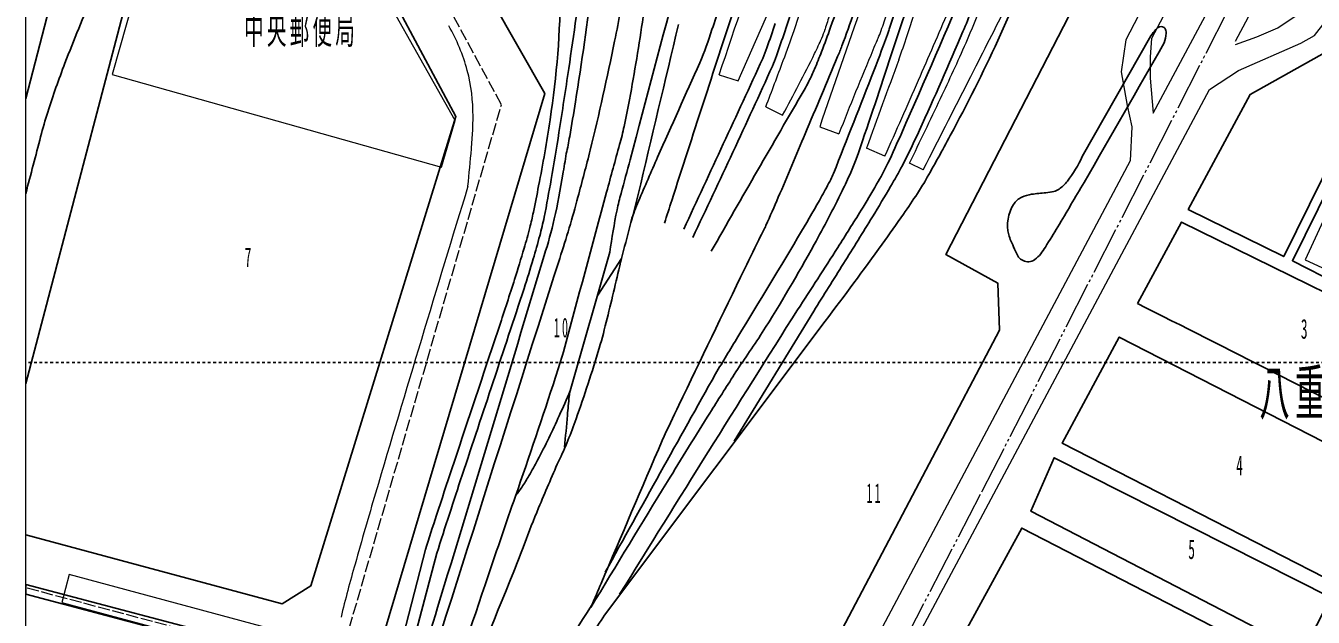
# Model space of a CAD drawing. Units: millimetres, scale not verified. Extents: x -73 to 77, y -72 to 79.
# Drawn here: x -73.02 to -25.62, y 19.28 to 41.07 of the extents above; entities that cross this region are included whole.
import ezdxf
from ezdxf.enums import TextEntityAlignment as Align

# ---------------------------------------------------------------- set-up
doc = ezdxf.new("R2010")
doc.units = ezdxf.units.MM
doc.header["$LTSCALE"] = 0.25
for name, pattern in [('USER1', [0.70556, 0.35278, -0.35278]), ('USER2', [8.8195, 7.0556, -0.35278, 0.35278, -0.35278, 0.35278, -0.35278]), ('USER3', [2.11668, 1.7639, -0.35278])]:
    doc.linetypes.add(name, pattern=pattern)
for name, color, linetype in [('0-0_01 グリッド', 7, 'USER1'), ('0-4_05 町名', 7, 'Continuous'), ('0-6_07 街区符号', 7, 'Continuous'), ('0-8_09 鉄道地下', 7, 'Continuous'), ('1-3_20 鉄道', 7, 'Continuous'), ('1-8_25 分離帯等', 7, 'Continuous'), ('1-9_26 道路', 7, 'Continuous')]:
    doc.layers.add(name, color=color, linetype=linetype)
for name, color, linetype, lineweight in [('0-2_03 施設名・公園名', 7, 'Continuous', 18), ('0-7_08 地下鉄', 7, 'Continuous', 18), ('0-B_12 区界', 30, 'USER2', 18), ('0-C_13 町界', 30, 'USER3', 18), ('0-D_14 公・官庁施設', 7, 'Continuous', 18), ('0-F_16 学校', 4, 'Continuous', 18), ('1-1_18 高速分離帯', 5, 'Continuous', 18), ('1-2_19 鉄道駅', 6, 'Continuous', 18)]:
    doc.layers.add(name, color=color, linetype=linetype, lineweight=lineweight)
doc.styles.add('ＭＳ ゴシック', font='')
doc.styles.get('ＭＳ ゴシック').set_extended_font_data('MS Gothic')

msp = doc.modelspace()

# ---------------------------------------------------------------- linework, layer by layer
at = {"layer": '0-0_01 グリッド'}
msp.add_line((76.9889, 28.661), (-73.0153, 28.661), dxfattribs=at)
at = {"layer": '0-2_03 施設名・公園名'}
msp.add_lwpolyline([(76.9889, -71.1492), (-73.0153, -71.1492), (-73.0153, 78.6565), (76.9889, 78.6565)], close=True, dxfattribs=at)
at = {"layer": '0-7_08 地下鉄', "color": 1}
for centre, radius, start, end in [((-63.8286, 37.462), 7.334, 15.47088, 29.43466), ((-62.9579, 37.7913), 6.4076, 359.42838, 14.70963), ((-66.9428, 37.705), 10.3921, 357.20866, 0.12349), ((-74.0024, 38.0629), 17.4608, 354.95549, 357.1636), ((-1831.9664, 199.7581), 1782.8454, 354.70263, 354.74686), ((990.1437, -286.2939), 1095.1198, 162.93056, 163.54798), ((175.9884, -45.5635), 246.1206, 163.61675, 164.25021), ((-13.8007, 7.7488), 48.9864, 164.01044, 166.38263)]:
    msp.add_arc(centre, radius, start, end, dxfattribs=at)
at = {"layer": '0-8_09 鉄道地下'}
for centre, radius, start, end in [((-8.5759, 15.4536), 67.4972, 156.61952, 158.96169), ((-38.8625, 27.1786), 35.0204, 159.07736, 162.19474), ((-55.3346, 32.5332), 17.7, 162.39305, 165.4488), ((-422.7359, 127.8361), 361.8608, 345.11665, 345.45859)]:
    msp.add_arc(centre, radius, start, end, dxfattribs=at)
at = {"layer": '0-B_12 区界'}
msp.add_lwpolyline([(-73.0153, -29.6738), (-70.0491, -26.968), (-64.8531, -18.0245), (-59.642, -9.1526), (-54.9677, -1.7443), (-47.6475, 5.3113), (-43.8917, 12.1971), (-37.8062, 23.9274), (-25.6353, 47.74)], dxfattribs=at)
at = {"layer": '0-C_13 町界'}
msp.add_line((-61.5603, 17.3124), (-73.0153, 20.3672), dxfattribs=at)
msp.add_lwpolyline([(-61.5603, 17.3124), (-55.5051, 38.1557), (-64.9124, 55.5012), (-63.4427, 61.3803), (-73.0153, 64.0072)], dxfattribs=at)
at = {"layer": '0-D_14 公・官庁施設'}
msp.add_lwpolyline([(-60.9002, 44.1478), (-67.9296, 45.9834), (-69.8355, 39.2733), (-57.7059, 35.8613), (-57.207, 37.5811)], close=True, dxfattribs=at)
at = {"layer": '0-F_16 学校'}
msp.add_lwpolyline([(-25.9192, 32.4485), (-23.1431, 31.1683), (-22.5767, 32.3962), (-24.3385, 33.2085), (-22.7531, 36.6461), (-20.8183, 35.7531), (-20.1252, 37.2552), (-23.0756, 38.6153)], close=True, dxfattribs=at)
at = {"layer": '1-1_18 高速分離帯'}
for points in [[(-30.7303, 42.1989), (-31.5695, 40.5983), (-31.6257, 39.9258), (-31.6257, 39.1414), (-31.5133, 37.8525), (-20.5234, 58.3868), (-21.4839, 58.024), (-22.4365, 57.6316), (-22.9405, 57.2396), (-23.1086, 56.7352), (-23.1886, 56.5829)], [(-28.4872, 40.3744), (-27.7027, 40.6541), (-26.9183, 40.9903), (-26.2461, 41.4389), (-25.8537, 41.9991), (-23.8338, 44.853), (-23.0828, 45.3574), (-22.1209, 45.6468), (-21.1256, 45.6392), (-21.6658, 46.415), (-21.9459, 47.1437), (-22.0996, 48.4986), (-21.9314, 49.1711), (-21.6514, 50.4038), (-21.3713, 51.4683), (-21.4271, 52.6452), (-21.4174, 53.76), (-28.4927, 40.4901)], [(-51.4144, 1.9665), (-50.5638, 2.9287), (-48.6449, 4.8731), (-42.6114, 13.8129), (-41.8428, 15.3518), (-41.8814, 15.38), (-29.439, 38.7159), (-28.3752, 39.4214), (-26.078, 40.4302), (-25.5736, 40.7106), (-25.1812, 41.2146), (-23.2375, 44.3486), (-22.5092, 44.6849), (-21.7675, 44.811), (-21.2631, 44.699), (-20.0528, 44.0276)], [(-31.4658, 42.5892), (-32.5221, 40.5421), (-32.6902, 39.3656), (-32.4659, 38.133), (-32.2978, 37.3482), (-32.3612, 36.0948), (-43.5506, 15.0259), (-44.0419, 14.291), (-44.5431, 14.0258), (-46.1585, 13.8077), (-48.0482, 13.9834)]]:
    msp.add_lwpolyline(points, dxfattribs=at)
at = {"layer": '1-2_19 鉄道駅'}
for p, q in [((-45.7713, 38.0844), (-45.1539, 37.7757)), ((-43.789, 37.3482), (-43.0834, 37.0836)), ((-41.3857, 36.2678), (-42.0692, 36.5544)), ((-39.9746, 35.7607), (-40.4817, 36.0032))]:
    msp.add_line(p, q, dxfattribs=at)
msp.add_lwpolyline([(-47.4911, 39.2585), (-46.7856, 39.0377), (-45.2862, 42.4773)], dxfattribs=at)
msp.add_lwpolyline([(-53.0701, 15.9127), (-71.4147, 20.8516), (-71.6896, 19.8297), (-53.3451, 14.8908)], close=True, dxfattribs=at)
for centre, radius, start, end in [((-558.1898, 213.3082), 545.6384, 341.55839, 342.09399), ((-1935.2568, 678.0683), 1992.9218, 341.30446, 341.46878), ((-91.5939, 63.4294), 57.946, 336.6284, 339.75953), ((518.0025, -155.0841), 593.8349, 160.63199, 161.09196), ((-421.2771, 234.8092), 430.1043, 332.98166, 333.36967), ((-57.7547, 45.4345), 13.7912, 340.77673, 343.3948), ((-29.3361, 36.6974), 14.8731, 161.22673, 163.41743), ((-57.6435, 46.73), 17.1413, 339.82823, 342.01824), ((-325.9086, 164.5167), 312.0838, 336.29761, 336.808), ((-96.72, 58.9007), 55.0177, 339.67321, 340.89543), ((-46.1882, 41.7087), 2.7084, 336.09132, 343.55867), ((-44.7026, 41.9556), 3.3478, 334.92848, 340.15479), ((-55.4733, 45.6732), 12.8043, 333.90144, 336.712), ((-37.0469, 38.2868), 5.1419, 154.04824, 158.54836), ((-76.1896, 52.4728), 37.5123, 340.28048, 341.71262), ((-98.6303, 66.7629), 65.728, 334.42736, 336.39416), ((-100.6212, 68.1003), 63.2155, 331.33404, 333.64848), ((129.8889, -31.2865), 185.9943, 157.40765, 158.43278), ((1371.5021, -478.2841), 1504.4077, 159.85557, 159.98781), ((-167.5522, 84.9908), 130.502, 338.93479, 339.73464), ((-2797.0304, 1438.6942), 3093.4737, 333.03064, 333.10673), ((-517.1777, 248.189), 520.8537, 335.99146, 336.32767), ((-361.028, 190.5946), 355.8771, 334.25316, 334.67921)]:
    msp.add_arc(centre, radius, start, end, dxfattribs=at)
at = {"layer": '1-3_20 鉄道'}
for p, q in [((-52.9757, 27.6167), (-51.5157, 32.7317)), ((-51.9615, 31.1445), (-51.0871, 32.4974)), ((-44.0095, 30.5572), (-46.942, 25.7726)), ((-43.5906, 30.1823), (-51.7045, 19.3564)), ((-58.3033, 21.7728), (-59.9211, 15.4538)), ((-59.5394, 15.3807), (-57.883, 21.6391))]:
    msp.add_line(p, q, dxfattribs=at)
for centre, radius, start, end in [((-17697.366, 5930.8905), 18613.019, 341.54829, 341.61315), ((-8928.0358, 2990.6779), 9363.5635, 341.63776, 341.72324), ((-2309.1073, 369.4521), 2280.0817, 351.6792, 351.77545), ((-178.8536, 84.9871), 140.8704, 341.73917, 342.77461), ((-230.6969, 66.1706), 180.0924, 351.08397, 352.49939), ((1079.6042, -260.8944), 1168.7437, 164.9375, 165.27738), ((-183.1151, 86.6383), 142.8729, 341.33842, 342.12566), ((-383.0307, 188.5215), 374.2526, 336.13741, 337.08966), ((-85.3181, 42.503), 31.982, 351.18803, 359.96878), ((-91.571, 58.1318), 51.1353, 340.44028, 342.12177), ((-145.9018, 86.6048), 116.7253, 336.92089, 337.77941), ((-68.5184, 55.0322), 34.4873, 335.123, 338.31761), ((2187.8725, -687.4148), 2350.7448, 161.92909, 162.11198), ((-105.6706, 51.6839), 55.472, 348.37048, 349.58904), ((-140.2079, 54.6497), 90.8928, 349.6644, 351.6131), ((-114.2043, 66.6667), 75.9488, 339.70707, 340.70149), ((2276.47, -513.9136), 2390.7734, 166.57619, 166.7302), ((-68.325, 47.6815), 21.6533, 338.36798, 341.81051), ((-79.7876, 52.2381), 36.102, 340.60148, 342.11521), ((-80.1985, 52.3909), 36.9697, 340.34705, 341.80394), ((-76.615, 52.7944), 35.2555, 338.91411, 340.47643), ((-87.0167, 57.1029), 48.5585, 338.61889, 340.55017), ((-178.8336, 100.4788), 152.46, 335.48415, 336.97566), ((-158.3005, 62.282), 109.1581, 346.33192, 348.49053), ((-50.0402, 42.9002), 7.5246, 336.73348, 339.99613), ((-92.7944, 66.1227), 61.1764, 331.59716, 335.26423), ((-1942.3596, 914.4137), 2088.4114, 335.05342, 335.24341), ((-51.5035, 42.2478), 6.1054, 336.99488, 340.87343), ((-51.3892, 42.0726), 6.3685, 336.91115, 340.59953), ((4280.8559, -1782.4692), 4692.3303, 157.1464, 157.18398), ((-61.9192, 47.1203), 19.5023, 336.91368, 338.93502), ((-271.4354, 71.6503), 220.7633, 351.00396, 351.62321), ((266.0643, -103.3974), 345.3065, 155.5182, 156.14937), ((-359.412, 181.706), 344.5614, 334.4817, 335.63815), ((-52.9253, 43.2777), 9.7219, 334.02847, 336.96209), ((-631.8506, 269.0262), 633.157, 338.36912, 338.73581), ((-260.6307, 111.5563), 230.8471, 340.93638, 341.88313), ((-47.9091, 40.8273), 4.1392, 328.96901, 334.11537), ((491.1946, -273.8311), 620.0748, 149.73427, 150.36681), ((-117.2187, 48.3002), 65.2158, 350.01216, 351.14271), ((-82.6909, 44.2353), 32.4406, 347.76596, 349.53384), ((-105.766, 45.3876), 52.6312, 348.81263, 351.49487), ((-168.1437, 55.2889), 116.1838, 350.147, 351.00827), ((-67.3875, 39.4863), 14.6112, 347.62876, 350.15952), ((-62.0366, 39.7284), 11.3004, 344.38554, 347.90712), ((-298.4864, 143.1519), 275.4059, 336.82017, 337.34958), ((-94.1624, 60.6248), 58.3374, 335.03555, 336.23921), ((-68.4223, 50.072), 31.0867, 332.90908, 335.5723), ((-99.5076, 69.383), 68.6331, 330.30737, 331.86877), ((87.9878, -2.5017), 144.5544, 164.27039, 164.98727), ((444.9929, -48.842), 505.3423, 170.29388, 170.38143), ((-178.9464, 68.7119), 130.7458, 344.94669, 345.73187), ((-119.6043, 54.0933), 71.1427, 344.34223, 345.37469), ((34.2179, -1.0413), 91.8711, 156.06651, 157.16589), ((-50.6613, 39.2304), 8.773, 335.99418, 339.49674), ((-76.9261, 39.2762), 23.9653, 347.16123, 351.16351), ((-45.6745, 36.5841), 2.5764, 332.81181, 338.2264), ((-61.1206, 43.8651), 20.2132, 333.94059, 336.05451), ((-52.8518, 41.7344), 12.9174, 329.76067, 333.66099), ((-63.2359, 48.0662), 25.5624, 329.64646, 331.61762), ((-234.6963, 70.2635), 183.939, 348.6917, 349.00316), ((-112.8208, 45.67), 60.0309, 348.80864, 350.15668), ((-56.2967, 41.9022), 14.4555, 330.56685, 333.29881), ((-77.2054, 55.7562), 41.019, 328.40894, 329.97149), ((-98.6364, 68.7396), 66.5573, 328.56676, 329.68906), ((-49.8849, 41.2322), 11.5824, 326.80279, 329.68439), ((-97.7563, 46.923), 46.6829, 342.00032, 344.89108), ((-1698.0983, 477.515), 1704.9103, 344.74956, 344.95445), ((-42.9534, 32.5848), 8.4687, 164.18741, 168.43208), ((-197.786, 72.1463), 151.9625, 344.8758, 345.79528), ((-41.6661, 30.7864), 9.5836, 156.48201, 161.12645), ((-10.343, 21.8219), 40.9472, 161.76559, 162.99331), ((-94.3205, 55.6659), 53.2855, 335.67176, 336.88482), ((-97.7266, 65.0658), 61.921, 329.35023, 330.73815), ((-82.1002, 54.1336), 43.5709, 331.00427, 333.92987), ((-67.0543, 52.4292), 32.0802, 325.22557, 326.85824), ((-65.4841, 36.4896), 11.3893, 345.46652, 348.37814), ((-25.4376, 29.0646), 26.3346, 168.57056, 171.99545), ((-123.8427, 84.3516), 95.7249, 327.48566, 328.4528), ((-100.8424, 75.8304), 73.1807, 324.19649, 325.26402), ((-65.9409, 36.4947), 12.2621, 345.06421, 348.35093), ((-67.4025, 37.0564), 14.1867, 341.72449, 347.3553), ((-52.2615, 36.6172), 7.114, 332.52714, 335.91674), ((-180.1056, 118.4786), 162.0099, 327.86668, 328.58334), ((-78.2718, 39.8013), 24.5989, 343.63577, 345.47424), ((-81.605, 40.6225), 28.4608, 343.37282, 345.16271), ((-273.0181, 168.595), 265.5024, 328.43335, 329.41402), ((-17.3777, 18.5139), 32.1875, 152.58256, 154.98706), ((-106.1183, 47.9637), 53.617, 342.37123, 343.65052), ((-97.1152, 62.1376), 60.5845, 327.70201, 331.26689), ((-304.8695, 200.2468), 310.6722, 326.90297, 327.40717), ((-155.3422, 115.0921), 140.3499, 322.77215, 324.213), ((7740.9724, -2451.1814), 8180.4797, 162.32542, 162.47301), ((-3091.2364, 944.423), 3171.2188, 343.04519, 343.28996), ((-115.0963, 50.599), 63.4066, 342.35918, 343.3944), ((-197.4792, 66.2041), 150.2225, 346.16576, 347.03367), ((-667.5008, 422.2753), 736.3318, 327.86027, 328.02092), ((982.1804, -466.8377), 1143.3465, 154.12532, 154.40538), ((-2930.1999, 981.3006), 3028.3668, 341.58246, 341.71928), ((-182.6864, 72.2607), 133.9477, 341.61117, 342.38512), ((962.6797, -606.4795), 1191.845, 147.68772, 148.28153), ((3197.645, -1056.546), 3429.8769, 161.53109, 161.6537), ((-77.0679, 36.4139), 26.1812, 343.98424, 346.45909), ((47.3453, -28.1451), 110.4489, 148.47396, 149.30107), ((-67.3458, 43.4757), 25.4498, 325.25069, 327.40495), ((-86.8724, 38.9887), 35.0815, 341.95318, 343.55583), ((-109.1169, 46.5324), 59.7844, 340.51474, 343.13762), ((-22.7437, 12.6712), 28.7561, 145.47371, 147.26199), ((-245.1653, 90.1857), 201.4479, 340.74211, 342.05555), ((1066.9489, -596.1168), 1277.5367, 150.74346, 151.11794), ((49.4374, -33.9075), 114.6611, 147.18989, 148.02915), ((-87.3091, 42.1583), 37.2858, 335.51448, 337.0454), ((-51.3125, 27.2449), 1.7043, 167.3975, 174.36458), ((-32.0902, 25.0827), 21.0477, 173.64552, 175.52936), ((43.798, -17.7594), 103.043, 154.19936, 154.99623), ((-79.351, 38.3523), 28.4665, 332.18937, 335.84728), ((-295.9224, 48.5089), 243.8238, 354.5974, 354.8738), ((-75.1246, 34.5916), 23.7561, 338.25629, 340.31751), ((236.784, -151.0084), 335.5941, 148.00507, 148.51225), ((-61.908, 29.2876), 9.515, 333.37144, 338.44014), ((10233.3433, -4365.0529), 11181.1544, 156.87735, 156.90668), ((-67.9845, 32.3629), 15.6185, 329.74912, 332.16944), ((20.6899, -7.7576), 81.0198, 156.13398, 157.45268), ((200.4227, -60.6011), 271.0817, 161.69928, 162.33939), ((-62.4536, 29.134), 9.2141, 326.76732, 329.7667), ((578.876, -360.8058), 736.8942, 148.49476, 148.91646), ((391.4396, -130.4048), 472.2934, 160.95057, 161.32643), ((-58.9114, 26.8062), 4.9755, 322.0171, 326.83496), ((-21.8109, 9.8443), 35.0183, 157.38685, 159.72307), ((155.3501, -46.1293), 224.184, 162.02867, 162.369), ((-97.7623, 38.1921), 46.0513, 338.03631, 339.38779), ((-378.4565, 150.499), 348.3789, 337.17597, 338.17269), ((-583.7134, 199.0352), 557.0045, 340.74755, 341.33908), ((-90.1018, 36.6083), 41.508, 335.97544, 337.20889), ((-883.4633, 271.2502), 863.0976, 342.75107, 343.05107), ((601.6841, -396.8496), 775.2884, 147.50029, 147.85919), ((-17.2735, -4.2976), 41.7733, 145.51105, 146.81234)]:
    msp.add_arc(centre, radius, start, end, dxfattribs=at)
at = {"layer": '1-8_25 分離帯等'}
msp.add_line((-31.5981, 40.6954), (-34.1241, 36.2526), dxfattribs=at)
msp.add_lwpolyline([(-64.8304, 18.3277), (-73.0153, 20.4933), (-73.0153, 20.1281), (-64.9213, 17.9866)], dxfattribs=at)
for centre, radius, start, end in [((-29.5909, 39.2898), 2.4504, 138.18702, 144.99702), ((-31.0291, 40.5749), 0.5218, 125.24885, 138.06766), ((-31.2194, 40.8525), 0.1852, 54.93104, 126.73598), ((-31.2236, 40.8583), 0.183, 12.26278, 52.83333), ((-32.3119, 40.8803), 1.2804, 339.44991, 355.91675), ((-31.4461, 40.8057), 0.4116, 357.69807, 12.84492), ((-494.7436, 303.038), 532.8375, 329.83571, 330.47215), ((-38.3939, 38.192), 4.6897, 322.54911, 335.57239), ((-158.9608, 107.8159), 144.4282, 329.10729, 329.86038), ((-35.8996, 36.325), 1.5746, 306.04453, 321.29201), ((-36.0373, 34.0944), 0.7309, 115.35391, 147.35148), ((-35.7703, 33.428), 1.4482, 98.60169, 113.60912), ((-34.6145, 24.728), 10.2244, 94.77135, 97.7139), ((-35.7433, 37.6813), 2.7784, 275.74907, 281.90849), ((-35.3213, 35.5594), 0.6155, 284.23153, 304.44925), ((-35.4313, 33.7232), 1.4415, 147.92454, 194.13746), ((-61.0768, 49.18), 30.3256, 327.57041, 329.22142), ((-34.9178, 33.9163), 1.9875, 195.92025, 202.87818), ((-28.3279, 36.6414), 9.1187, 202.55633, 206.67064), ((-38.7285, 34.9564), 3.8349, 323.31872, 327.88276), ((-36.1048, 32.8525), 0.4801, 219.2918, 272.12376), ((-36.1441, 32.8365), 0.4673, 277.0219, 305.30553), ((-36.3929, 33.2215), 0.9255, 304.09902, 323.08136)]:
    msp.add_arc(centre, radius, start, end, dxfattribs=at)
at = {"layer": '1-9_26 道路'}
for points in [[(-33.0292, 44.4968), (-39.1436, 32.6356), (-37.2329, 31.591), (-37.1744, 29.8564), (-44.5676, 15.7903), (-46.2102, 15.1279), (-59.806, 18.7569), (-53.9094, 38.5753), (-60.8154, 50.6966)], [(-73.0153, 38.3821), (-70.9579, 46.3055), (-73.0153, 46.9139)], [(-73.0153, 22.3188), (-63.575, 19.7746), (-62.5153, 20.434), (-57.1795, 37.7202), (-60.7307, 44.3638), (-68.1708, 46.3644), (-73.0153, 27.8961)], [(-32.0921, 30.8403), (-30.4757, 33.8348), (-20.4208, 28.8994)]]:
    msp.add_lwpolyline(points, dxfattribs=at)
for points in [[(-23.3967, 39.2643), (-26.704, 32.5677), (-30.2242, 34.3006), (-27.9373, 38.536), (-25.0992, 40.1322)], [(-23.026, 30.6867), (-26.387, 32.412), (-23.0818, 39.1041), (-19.7186, 37.3895)], [(-22.7221, 24.4497), (-24.7037, 20.486), (-34.8682, 25.6985), (-32.7625, 29.5987)], [(-24.9731, 20.0048), (-26.0025, 18.0014), (-36.0154, 23.1863), (-35.1617, 25.1552)], [(-27.3144, 17.9139), (-29.2478, 14.0754), (-38.438, 18.7438), (-36.351, 22.5655)]]:
    msp.add_lwpolyline(points, close=True, dxfattribs=at)
msp.add_arc((6663.2579, 13245.762), 14814.2454, 243.13091, 243.17446, dxfattribs=at)

# ---------------------------------------------------------------- texts
at = {"layer": '0-2_03 施設名・公園名', "insert": (-64.9772, 40.282), "char_height": 1.052, "attachment_point": 7, "style": 'ＭＳ ゴシック'}
msp.add_mtext('\\T1.17;\\W0.5;中央郵便局', dxfattribs=at)
at = {"layer": '0-4_05 町名', "insert": (-27.5997, 26.5584), "char_height": 1.636, "attachment_point": 7, "style": 'ＭＳ ゴシック'}
msp.add_mtext('\\T1.17;\\W0.5;八重洲二丁目', dxfattribs=at)
at = {"layer": '0-6_07 街区符号', "style": 'ＭＳ ゴシック', "width": 0.5}
for s, p in [('7', (-64.9565, 31.9593)), ('3', (-26.0766, 29.3235)), ('4', (-28.4579, 24.2963)), ('5', (-30.2218, 21.2095))]:
    msp.add_text(s, height=0.7255, dxfattribs=at).set_placement(p, align=Align.BOTTOM_LEFT)
at = {"layer": '0-6_07 街区符号', "char_height": 0.7255, "attachment_point": 7, "style": 'ＭＳ ゴシック'}
for s, insert in [('\\T1.37;\\W0.45;10', (-53.5793, 29.5781)), ('\\T1.37;\\W0.45;11', (-42.0695, 23.4926))]:
    msp.add_mtext(s, dxfattribs=dict(at, insert=insert))

doc.saveas('drawing.dxf')
